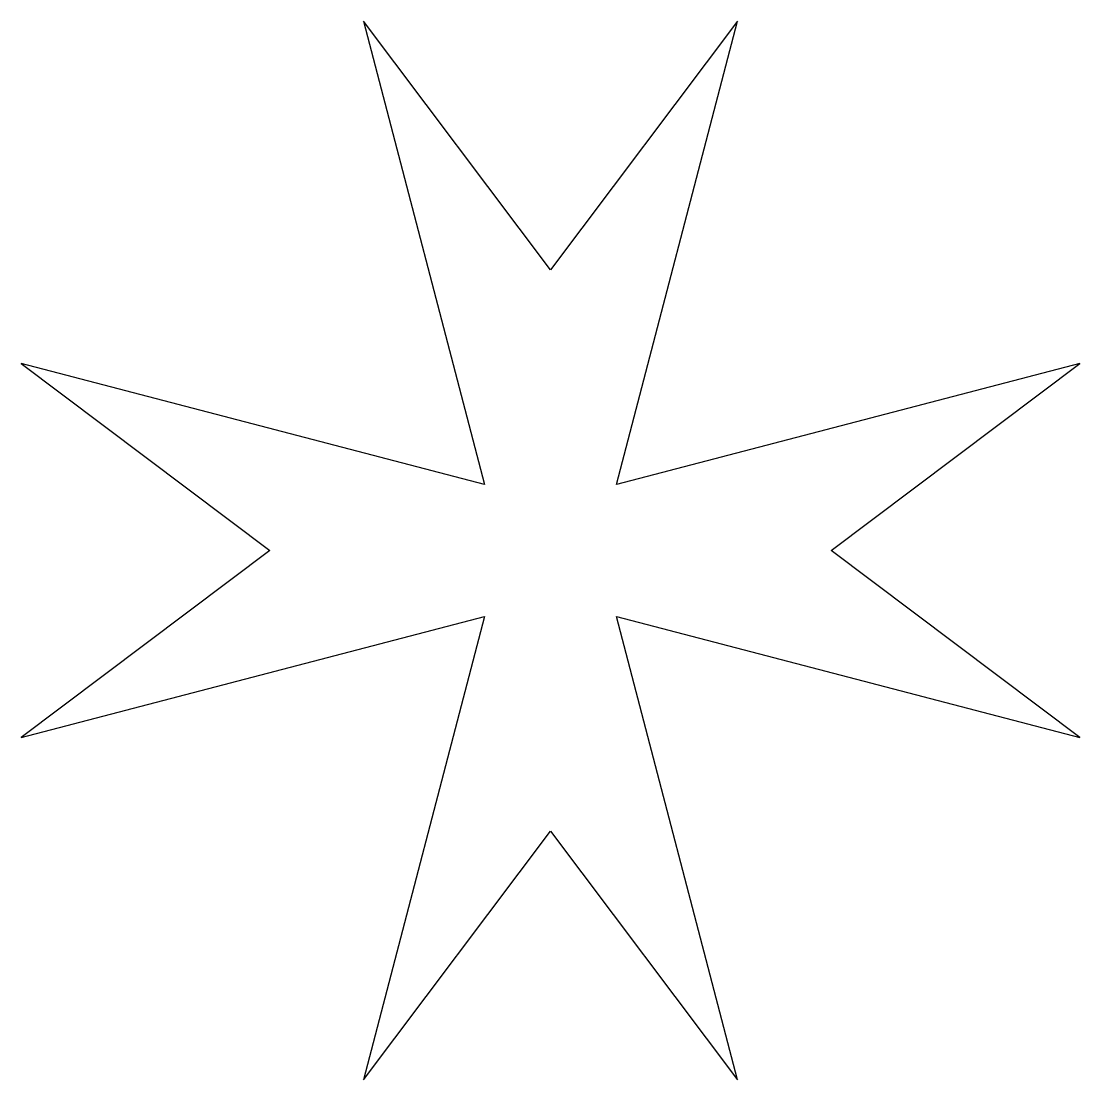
# Model space of a CAD drawing. Header units: metres. Extents: x -28.3 to 28.3, y -28.3 to 28.3.
import ezdxf

# ---------------------------------------------------------------- set-up
doc = ezdxf.new("R2010")
doc.units = ezdxf.units.M

msp = doc.modelspace()

# ---------------------------------------------------------------- linework, layer by layer
at = {"layer": 'PARAMETRIX'}
for p, q in [((0, 15), (-10, 28.2843)), ((-10, 28.2843), (-3.5355, 3.5355)), ((10, 28.2843), (0, 15)), ((3.5355, 3.5355), (10, 28.2843)), ((-3.5355, 3.5355), (-28.2843, 10)), ((-28.2843, 10), (-15, 0)), ((28.2843, 10), (3.5355, 3.5355)), ((15, 0), (28.2843, 10)), ((-15, 0), (-28.2843, -10)), ((28.2843, -10), (15, 0)), ((-28.2843, -10), (-3.5355, -3.5355)), ((-3.5355, -3.5355), (-10, -28.2843)), ((10, -28.2843), (3.5355, -3.5355)), ((3.5355, -3.5355), (28.2843, -10)), ((-10, -28.2843), (0, -15)), ((0, -15), (10, -28.2843))]:
    msp.add_line(p, q, dxfattribs=at)

doc.saveas('drawing.dxf')
